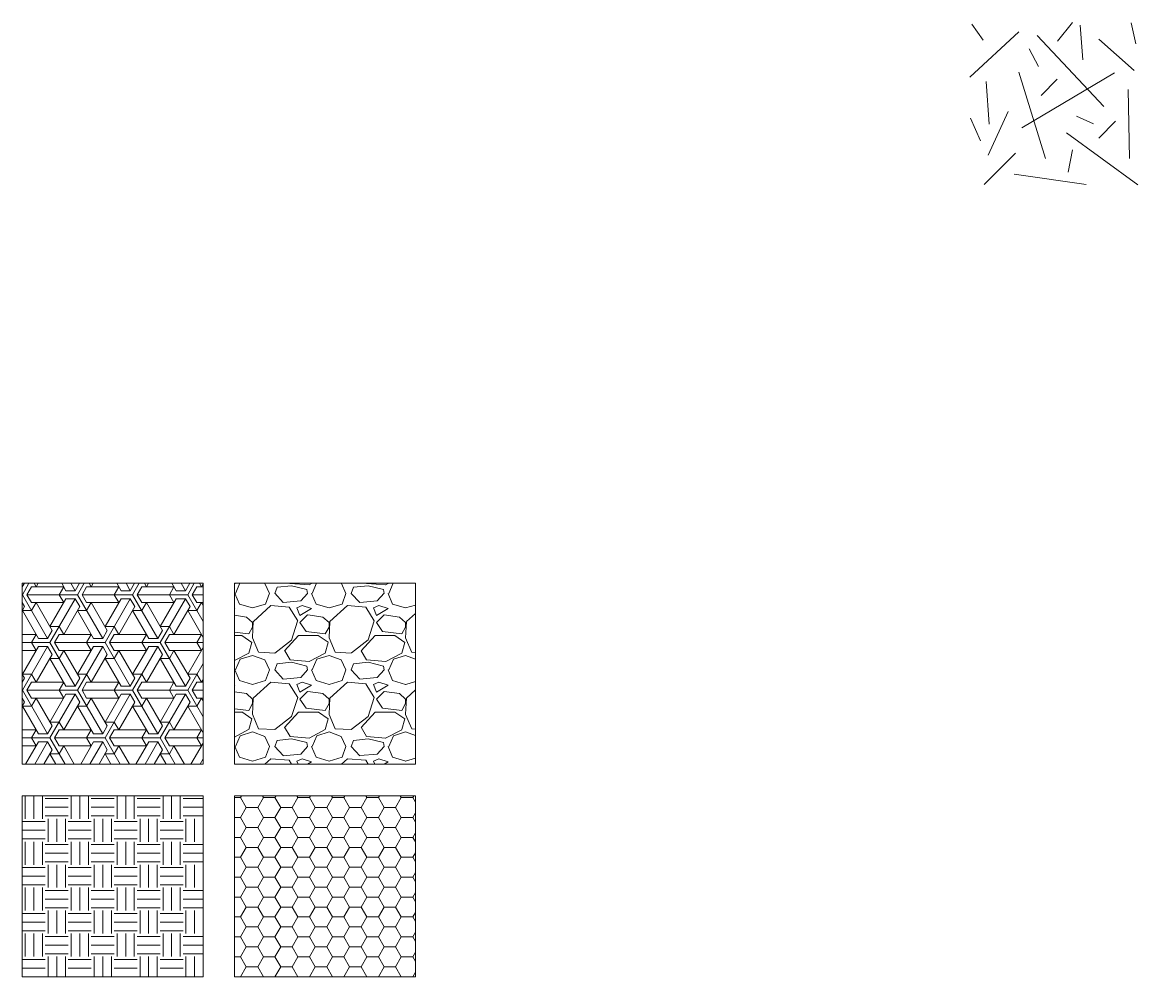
# Model space of a CAD drawing. Header units: millimetres. Extents: x 0 to 185, y 0 to 158.
import ezdxf

# ---------------------------------------------------------------- set-up
doc = ezdxf.new("R2010")
doc.units = ezdxf.units.MM
doc.layers.get('0').update_dxf_attribs({"lineweight": 0})
doc.layers.add('Texture', color=3, linetype='Continuous', lineweight=0, true_color=0x00ff00)

msp = doc.modelspace()

# ---------------------------------------------------------------- hatches: boundary and pattern name
at = {"layer": 'Texture'}
h = msp.add_hatch(dxfattribs=at)
h.set_pattern_fill('ESCHER', color=256, scale=0.3)
h.paths.add_polyline_path([(0, 65.25), (0, 35.25), (30, 35.25), (30, 65.25)])
h = msp.add_hatch(dxfattribs=at)
h.set_pattern_fill('GRAVEL', color=256, scale=0.5)
h.paths.add_polyline_path([(35.21, 35.25), (65.21, 35.25), (65.21, 65.25), (35.21, 65.25)])
h = msp.add_hatch(dxfattribs=at)
h.set_pattern_fill('EARTH', color=256, scale=0.6)
h.paths.add_polyline_path([(30, 30), (0, 30), (0, 0), (30, 0)])
h = msp.add_hatch(dxfattribs=at)
h.set_pattern_fill('HONEY', color=256, scale=0.6)
h.paths.add_polyline_path([(35.21, 0), (65.21, 0), (65.21, 30), (35.21, 30)])

# ---------------------------------------------------------------- linework, layer by layer
for points in [[(0, 35.25), (30, 35.25), (30, 65.25), (0, 65.25)], [(35.21, 35.25), (65.21, 35.25), (65.21, 65.25), (35.21, 65.25)], [(0, 0), (30, 0), (30, 30), (0, 30)], [(35.21, 0), (65.21, 0), (65.21, 30), (35.21, 30)]]:
    msp.add_lwpolyline(points, close=True)
for p, q in [((159.39, 155.32), (157.48, 157.99)), ((174.17, 158.29), (171.73, 155.17)), ((175.47, 157.84), (175.93, 152.05)), ((183.93, 158.22), (184.69, 154.72)), ((157.17, 149.2), (165.32, 156.73)), ((168.36, 156.12), (179.42, 144.34)), ((178.57, 155.52), (184.4, 150.3)), ((167.01, 153.88), (168.53, 150.98)), ((165.32, 150.05), (169.69, 135.71)), ((165.8, 140.81), (181.18, 149.91)), ((159.85, 148.47), (160.38, 141.38)), ((168.99, 146.18), (171.66, 148.85)), ((183.67, 135.71), (183.43, 147.13)), ((160.23, 136.28), (163.5, 143.52)), ((174.86, 142.75), (177.68, 141.46)), ((158.93, 138.64), (157.26, 142.37)), ((178.59, 139.1), (181.34, 141.92)), ((173.22, 139.96), (185.01, 131.34)), ((173.49, 133.46), (174.17, 137.12)), ((159.54, 131.4), (164.72, 136.58)), ((176.46, 131.4), (164.5, 133.08))]:
    msp.add_line(p, q, dxfattribs=at)

doc.saveas('drawing.dxf')
